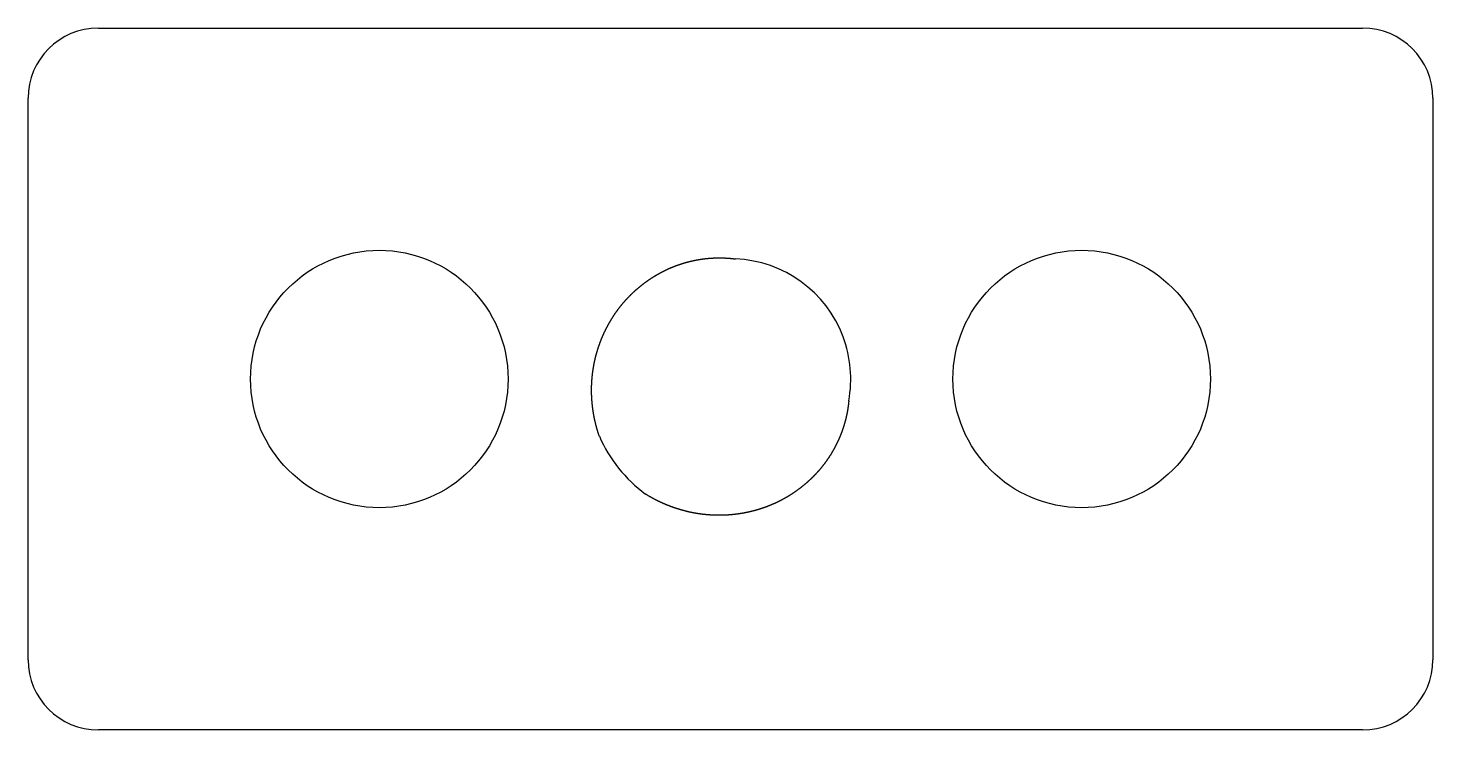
# Model space of a CAD drawing. Header units: millimetres. Extents: x -30 to 30, y -15 to 15.
import ezdxf

# ---------------------------------------------------------------- set-up
doc = ezdxf.new("R2010")
doc.units = ezdxf.units.MM

msp = doc.modelspace()

# ---------------------------------------------------------------- linework, layer by layer
for p, q in [((-27, 15), (27, 15)), ((-30, -12), (-30, 12)), ((30, 12), (30, -12)), ((27, -15), (-27, -15))]:
    msp.add_line(p, q)
for points in [[(-5.601, -2.45), (-5.604, -2.443), (-5.608, -2.431), (-5.612, -2.419), (-5.616, -2.408), (-5.62, -2.396), (-5.624, -2.384), (-5.628, -2.372), (-5.632, -2.361), (-5.635, -2.349), (-5.639, -2.337), (-5.643, -2.325), (-5.647, -2.313), (-5.651, -2.302), (-5.654, -2.29), (-5.658, -2.278), (-5.662, -2.266), (-5.666, -2.254), (-5.669, -2.242), (-5.673, -2.231), (-5.676, -2.219), (-5.68, -2.207), (-5.683, -2.195), (-5.687, -2.183), (-5.69, -2.171), (-5.694, -2.159), (-5.697, -2.148), (-5.701, -2.136), (-5.704, -2.124), (-5.708, -2.112), (-5.711, -2.1), (-5.714, -2.088), (-5.717, -2.076), (-5.721, -2.064), (-5.724, -2.052), (-5.727, -2.04), (-5.73, -2.028), (-5.734, -2.016), (-5.737, -2.005), (-5.74, -1.993), (-5.743, -1.981), (-5.746, -1.969), (-5.749, -1.957), (-5.752, -1.945), (-5.755, -1.933), (-5.758, -1.921), (-5.761, -1.909), (-5.764, -1.897), (-5.767, -1.885), (-5.77, -1.873), (-5.772, -1.861), (-5.775, -1.849), (-5.778, -1.837), (-5.781, -1.825), (-5.784, -1.813), (-5.786, -1.801), (-5.789, -1.789), (-5.792, -1.777), (-5.794, -1.765), (-5.797, -1.753), (-5.799, -1.741), (-5.802, -1.729), (-5.805, -1.717), (-5.807, -1.705), (-5.81, -1.693), (-5.812, -1.681), (-5.814, -1.668), (-5.817, -1.656), (-5.819, -1.644), (-5.822, -1.632), (-5.824, -1.62), (-5.826, -1.608), (-5.829, -1.596), (-5.831, -1.584), (-5.833, -1.572), (-5.835, -1.56), (-5.837, -1.548), (-5.84, -1.536), (-5.842, -1.524), (-5.844, -1.512), (-5.846, -1.499), (-5.848, -1.487), (-5.85, -1.475), (-5.852, -1.463), (-5.854, -1.451), (-5.856, -1.439), (-5.858, -1.427), (-5.86, -1.415), (-5.862, -1.403), (-5.864, -1.391), (-5.866, -1.378), (-5.867, -1.366), (-5.869, -1.354), (-5.871, -1.342), (-5.873, -1.33), (-5.874, -1.318), (-5.876, -1.306), (-5.878, -1.294), (-5.879, -1.282), (-5.881, -1.269), (-5.883, -1.257), (-5.884, -1.245), (-5.886, -1.233), (-5.887, -1.221), (-5.889, -1.209), (-5.89, -1.197), (-5.892, -1.184), (-5.893, -1.172), (-5.895, -1.16), (-5.896, -1.148), (-5.897, -1.136), (-5.899, -1.124), (-5.9, -1.112), (-5.901, -1.1), (-5.902, -1.087), (-5.904, -1.075), (-5.905, -1.063), (-5.906, -1.051), (-5.907, -1.039), (-5.908, -1.027), (-5.909, -1.015), (-5.91, -1.002), (-5.912, -0.99), (-5.913, -0.978), (-5.914, -0.966), (-5.915, -0.954), (-5.915, -0.942), (-5.916, -0.93), (-5.917, -0.917), (-5.918, -0.905), (-5.919, -0.893), (-5.92, -0.881), (-5.921, -0.869), (-5.921, -0.857), (-5.922, -0.845), (-5.923, -0.832), (-5.924, -0.82), (-5.924, -0.808), (-5.925, -0.796), (-5.926, -0.784), (-5.926, -0.772), (-5.927, -0.76), (-5.927, -0.748), (-5.928, -0.735), (-5.928, -0.723), (-5.929, -0.711), (-5.929, -0.699), (-5.93, -0.687), (-5.93, -0.675), (-5.931, -0.663), (-5.931, -0.65), (-5.931, -0.638), (-5.932, -0.626), (-5.932, -0.614), (-5.932, -0.602), (-5.932, -0.59), (-5.933, -0.578), (-5.933, -0.566), (-5.933, -0.554), (-5.933, -0.541), (-5.933, -0.529), (-5.933, -0.517), (-5.933, -0.505), (-5.934, -0.493), (-5.934, -0.481), (-5.934, -0.469), (-5.934, -0.457), (-5.933, -0.445), (-5.933, -0.432), (-5.933, -0.42), (-5.933, -0.408), (-5.933, -0.396), (-5.933, -0.384), (-5.933, -0.372), (-5.932, -0.36), (-5.932, -0.348), (-5.932, -0.336), (-5.932, -0.324), (-5.931, -0.312), (-5.931, -0.3), (-5.931, -0.288), (-5.93, -0.275), (-5.93, -0.263), (-5.929, -0.251), (-5.929, -0.239), (-5.928, -0.227), (-5.928, -0.215), (-5.927, -0.203), (-5.927, -0.191), (-5.926, -0.179), (-5.926, -0.167), (-5.925, -0.155), (-5.924, -0.143), (-5.924, -0.131), (-5.923, -0.119), (-5.922, -0.107), (-5.921, -0.095), (-5.921, -0.083), (-5.92, -0.071), (-5.919, -0.059), (-5.918, -0.047), (-5.917, -0.035), (-5.916, -0.023), (-5.915, -0.011), (-5.914, 0.001), (-5.913, 0.013), (-5.912, 0.025), (-5.911, 0.037), (-5.91, 0.049), (-5.909, 0.061), (-5.908, 0.073), (-5.907, 0.085), (-5.906, 0.097), (-5.905, 0.109), (-5.903, 0.121), (-5.902, 0.133), (-5.901, 0.144), (-5.9, 0.156), (-5.898, 0.168), (-5.897, 0.18), (-5.896, 0.192), (-5.894, 0.204), (-5.893, 0.216), (-5.892, 0.228), (-5.89, 0.24), (-5.889, 0.252), (-5.887, 0.264), (-5.886, 0.275), (-5.884, 0.287), (-5.883, 0.299), (-5.881, 0.311), (-5.879, 0.323), (-5.878, 0.335), (-5.876, 0.347), (-5.874, 0.358), (-5.873, 0.37), (-5.871, 0.382), (-5.869, 0.394), (-5.867, 0.406), (-5.866, 0.418), (-5.864, 0.429), (-5.862, 0.441), (-5.86, 0.453), (-5.858, 0.465), (-5.856, 0.477), (-5.854, 0.488), (-5.852, 0.5), (-5.85, 0.512), (-5.848, 0.524), (-5.846, 0.535), (-5.844, 0.547), (-5.842, 0.559), (-5.84, 0.571), (-5.838, 0.582), (-5.836, 0.594), (-5.834, 0.606), (-5.831, 0.617), (-5.829, 0.629), (-5.827, 0.641), (-5.825, 0.653), (-5.822, 0.664), (-5.82, 0.676), (-5.818, 0.688), (-5.815, 0.699), (-5.813, 0.711), (-5.81, 0.723), (-5.808, 0.734), (-5.805, 0.746), (-5.803, 0.757), (-5.8, 0.769), (-5.798, 0.781), (-5.795, 0.792), (-5.793, 0.804), (-5.79, 0.815), (-5.787, 0.827), (-5.785, 0.839), (-5.782, 0.85), (-5.779, 0.862), (-5.777, 0.873), (-5.774, 0.885), (-5.771, 0.896), (-5.768, 0.908), (-5.766, 0.919), (-5.763, 0.931), (-5.76, 0.943), (-5.757, 0.954), (-5.754, 0.966), (-5.751, 0.977), (-5.748, 0.988), (-5.745, 1), (-5.742, 1.011), (-5.739, 1.023), (-5.736, 1.034), (-5.733, 1.046), (-5.73, 1.057), (-5.727, 1.069), (-5.724, 1.08), (-5.72, 1.091), (-5.717, 1.103), (-5.714, 1.114), (-5.711, 1.126), (-5.707, 1.137), (-5.704, 1.148), (-5.701, 1.16), (-5.698, 1.171), (-5.694, 1.182), (-5.691, 1.194), (-5.687, 1.205), (-5.684, 1.216), (-5.681, 1.228), (-5.677, 1.239), (-5.674, 1.25), (-5.67, 1.261), (-5.667, 1.273), (-5.663, 1.284), (-5.659, 1.295), (-5.656, 1.307), (-5.652, 1.318), (-5.649, 1.329), (-5.645, 1.34), (-5.641, 1.351), (-5.637, 1.363), (-5.634, 1.374), (-5.63, 1.385), (-5.626, 1.396), (-5.622, 1.407), (-5.619, 1.418), (-5.615, 1.43), (-5.611, 1.441), (-5.607, 1.452), (-5.603, 1.463), (-5.599, 1.474), (-5.595, 1.485), (-5.591, 1.496), (-5.587, 1.507), (-5.583, 1.518), (-5.579, 1.529), (-5.575, 1.54), (-5.571, 1.551), (-5.567, 1.562), (-5.563, 1.573), (-5.559, 1.584), (-5.554, 1.595), (-5.55, 1.606), (-5.546, 1.617), (-5.542, 1.628), (-5.538, 1.639), (-5.533, 1.65), (-5.529, 1.661), (-5.525, 1.672), (-5.52, 1.683), (-5.516, 1.694), (-5.512, 1.705), (-5.507, 1.716), (-5.503, 1.726), (-5.498, 1.737), (-5.494, 1.748), (-5.489, 1.759), (-5.485, 1.77), (-5.48, 1.781), (-5.476, 1.791), (-5.471, 1.802), (-5.467, 1.813), (-5.462, 1.824), (-5.457, 1.834), (-5.453, 1.845), (-5.448, 1.856), (-5.443, 1.867), (-5.439, 1.877), (-5.434, 1.888), (-5.429, 1.899), (-5.424, 1.909), (-5.42, 1.92), (-5.415, 1.931), (-5.41, 1.941), (-5.405, 1.952), (-5.4, 1.963), (-5.395, 1.973), (-5.39, 1.984), (-5.385, 1.994), (-5.38, 2.005), (-5.375, 2.015), (-5.37, 2.026), (-5.365, 2.037), (-5.36, 2.047), (-5.355, 2.058), (-5.35, 2.068), (-5.345, 2.079), (-5.34, 2.089), (-5.335, 2.1), (-5.33, 2.11), (-5.324, 2.12), (-5.319, 2.131), (-5.314, 2.141), (-5.309, 2.152), (-5.303, 2.162), (-5.298, 2.172), (-5.293, 2.183), (-5.287, 2.193), (-5.282, 2.203), (-5.277, 2.214), (-5.271, 2.224), (-5.266, 2.234), (-5.26, 2.245), (-5.255, 2.255), (-5.25, 2.265), (-5.244, 2.275), (-5.239, 2.286), (-5.233, 2.296), (-5.227, 2.306), (-5.222, 2.316), (-5.216, 2.326), (-5.211, 2.337), (-5.205, 2.347), (-5.199, 2.357), (-5.194, 2.367), (-5.188, 2.377), (-5.182, 2.387), (-5.177, 2.397), (-5.171, 2.407), (-5.165, 2.418), (-5.159, 2.428), (-5.154, 2.438), (-5.148, 2.448), (-5.142, 2.458), (-5.136, 2.468), (-5.13, 2.478), (-5.124, 2.488), (-5.118, 2.498), (-5.112, 2.507), (-5.106, 2.517), (-5.1, 2.527), (-5.094, 2.537), (-5.088, 2.547), (-5.082, 2.557), (-5.076, 2.567), (-5.07, 2.577), (-5.064, 2.586), (-5.058, 2.596), (-5.052, 2.606), (-5.046, 2.616), (-5.04, 2.626), (-5.033, 2.635), (-5.027, 2.645), (-5.021, 2.655), (-5.015, 2.665), (-5.009, 2.674), (-5.002, 2.684), (-4.996, 2.694), (-4.99, 2.703), (-4.983, 2.713), (-4.977, 2.723), (-4.971, 2.732), (-4.964, 2.742), (-4.958, 2.751), (-4.951, 2.761), (-4.945, 2.77), (-4.938, 2.78), (-4.932, 2.79), (-4.925, 2.799), (-4.919, 2.809), (-4.912, 2.818), (-4.906, 2.827), (-4.899, 2.837), (-4.893, 2.846), (-4.886, 2.856), (-4.879, 2.865), (-4.873, 2.875), (-4.866, 2.884), (-4.859, 2.893), (-4.853, 2.903), (-4.846, 2.912), (-4.839, 2.921), (-4.833, 2.931), (-4.826, 2.94), (-4.819, 2.949), (-4.812, 2.958), (-4.805, 2.968), (-4.799, 2.977), (-4.792, 2.986), (-4.785, 2.995), (-4.778, 3.004), (-4.771, 3.013), (-4.764, 3.023), (-4.757, 3.032), (-4.75, 3.041), (-4.743, 3.05), (-4.736, 3.059), (-4.729, 3.068), (-4.722, 3.077), (-4.715, 3.086), (-4.708, 3.095), (-4.701, 3.104), (-4.694, 3.113), (-4.687, 3.122), (-4.679, 3.131), (-4.672, 3.14), (-4.665, 3.149), (-4.658, 3.158), (-4.651, 3.167), (-4.644, 3.175), (-4.636, 3.184), (-4.629, 3.193), (-4.622, 3.202), (-4.614, 3.211), (-4.607, 3.22), (-4.6, 3.228), (-4.592, 3.237), (-4.585, 3.246), (-4.578, 3.254), (-4.57, 3.263), (-4.563, 3.272), (-4.555, 3.28), (-4.548, 3.289), (-4.541, 3.298), (-4.533, 3.306), (-4.526, 3.315), (-4.518, 3.324), (-4.51, 3.332), (-4.503, 3.341), (-4.495, 3.349), (-4.488, 3.358), (-4.48, 3.366), (-4.473, 3.375), (-4.465, 3.383), (-4.457, 3.392), (-4.45, 3.4), (-4.442, 3.408), (-4.434, 3.417), (-4.427, 3.425), (-4.419, 3.433), (-4.411, 3.442), (-4.403, 3.45), (-4.396, 3.458), (-4.388, 3.467), (-4.38, 3.475), (-4.372, 3.483), (-4.364, 3.491), (-4.356, 3.5), (-4.349, 3.508), (-4.341, 3.516), (-4.333, 3.524), (-4.325, 3.532), (-4.317, 3.54), (-4.309, 3.549), (-4.301, 3.557), (-4.293, 3.565), (-4.285, 3.573), (-4.277, 3.581), (-4.269, 3.589), (-4.261, 3.597), (-4.253, 3.605), (-4.245, 3.613), (-4.237, 3.621), (-4.229, 3.629), (-4.221, 3.637), (-4.213, 3.644), (-4.204, 3.652), (-4.196, 3.66), (-4.188, 3.668), (-4.18, 3.676), (-4.172, 3.684), (-4.163, 3.691), (-4.155, 3.699), (-4.147, 3.707), (-4.139, 3.715), (-4.131, 3.722), (-4.122, 3.73), (-4.114, 3.738), (-4.106, 3.746), (-4.097, 3.753), (-4.089, 3.761), (-4.081, 3.768), (-4.072, 3.776), (-4.064, 3.784), (-4.055, 3.791), (-4.047, 3.799), (-4.039, 3.806), (-4.03, 3.814), (-4.022, 3.821), (-4.013, 3.829), (-4.005, 3.836), (-3.996, 3.843), (-3.988, 3.851), (-3.979, 3.858), (-3.971, 3.866), (-3.962, 3.873), (-3.954, 3.88), (-3.945, 3.888), (-3.936, 3.895), (-3.928, 3.902), (-3.919, 3.909), (-3.911, 3.917), (-3.902, 3.924), (-3.893, 3.931), (-3.885, 3.938), (-3.876, 3.945), (-3.867, 3.953), (-3.859, 3.96), (-3.85, 3.967), (-3.841, 3.974), (-3.832, 3.981), (-3.824, 3.988), (-3.815, 3.995), (-3.806, 4.002), (-3.797, 4.009), (-3.789, 4.016), (-3.78, 4.023), (-3.771, 4.03), (-3.762, 4.037), (-3.753, 4.044), (-3.744, 4.051), (-3.735, 4.057), (-3.727, 4.064), (-3.718, 4.071), (-3.709, 4.078), (-3.7, 4.085), (-3.691, 4.091), (-3.682, 4.098), (-3.673, 4.105), (-3.664, 4.112), (-3.655, 4.118), (-3.646, 4.125), (-3.637, 4.132), (-3.628, 4.138), (-3.619, 4.145), (-3.61, 4.151), (-3.601, 4.158), (-3.592, 4.165), (-3.583, 4.171), (-3.574, 4.178), (-3.564, 4.184), (-3.555, 4.191), (-3.546, 4.197), (-3.537, 4.203), (-3.528, 4.21), (-3.519, 4.216), (-3.51, 4.223), (-3.5, 4.229), (-3.491, 4.235), (-3.482, 4.242), (-3.473, 4.248), (-3.464, 4.254), (-3.454, 4.26), (-3.445, 4.267), (-3.436, 4.273), (-3.426, 4.279), (-3.417, 4.285), (-3.408, 4.291), (-3.399, 4.298), (-3.389, 4.304), (-3.38, 4.31), (-3.371, 4.316), (-3.361, 4.322), (-3.352, 4.328), (-3.343, 4.334), (-3.333, 4.34), (-3.324, 4.346), (-3.314, 4.352), (-3.305, 4.358), (-3.296, 4.364), (-3.286, 4.37), (-3.277, 4.375), (-3.267, 4.381), (-3.258, 4.387), (-3.248, 4.393), (-3.239, 4.399), (-3.229, 4.405), (-3.22, 4.41), (-3.21, 4.416), (-3.201, 4.422), (-3.191, 4.427), (-3.182, 4.433), (-3.172, 4.439), (-3.163, 4.444), (-3.153, 4.45), (-3.143, 4.456), (-3.134, 4.461), (-3.124, 4.467), (-3.115, 4.472), (-3.105, 4.478), (-3.095, 4.483), (-3.086, 4.489), (-3.076, 4.494), (-3.066, 4.5), (-3.057, 4.505), (-3.047, 4.51), (-3.037, 4.516), (-3.028, 4.521), (-3.018, 4.526), (-3.008, 4.532), (-2.999, 4.537), (-2.989, 4.542), (-2.979, 4.547), (-2.969, 4.553), (-2.96, 4.558), (-2.95, 4.563), (-2.94, 4.568), (-2.93, 4.573), (-2.921, 4.578), (-2.911, 4.584), (-2.901, 4.589), (-2.891, 4.594), (-2.881, 4.599), (-2.871, 4.604), (-2.862, 4.609), (-2.852, 4.614), (-2.842, 4.619), (-2.832, 4.623), (-2.822, 4.628), (-2.812, 4.633), (-2.802, 4.638), (-2.793, 4.643), (-2.783, 4.648), (-2.773, 4.653), (-2.763, 4.657), (-2.753, 4.662), (-2.743, 4.667), (-2.733, 4.672), (-2.723, 4.676), (-2.713, 4.681), (-2.703, 4.686), (-2.693, 4.69), (-2.683, 4.695), (-2.673, 4.699), (-2.663, 4.704), (-2.653, 4.708), (-2.643, 4.713), (-2.633, 4.717), (-2.623, 4.722), (-2.613, 4.726), (-2.603, 4.731), (-2.593, 4.735), (-2.583, 4.74), (-2.573, 4.744), (-2.563, 4.748), (-2.553, 4.753), (-2.543, 4.757), (-2.532, 4.761), (-2.522, 4.765), (-2.512, 4.77), (-2.502, 4.774), (-2.492, 4.778), (-2.482, 4.782), (-2.472, 4.786), (-2.462, 4.791), (-2.451, 4.795), (-2.441, 4.799), (-2.431, 4.803), (-2.421, 4.807), (-2.411, 4.811), (-2.401, 4.815), (-2.39, 4.819), (-2.38, 4.823), (-2.37, 4.827), (-2.36, 4.831), (-2.35, 4.835), (-2.339, 4.838), (-2.329, 4.842), (-2.319, 4.846), (-2.309, 4.85), (-2.298, 4.854), (-2.288, 4.857), (-2.278, 4.861), (-2.268, 4.865), (-2.257, 4.869), (-2.247, 4.872), (-2.237, 4.876), (-2.226, 4.879), (-2.216, 4.883), (-2.206, 4.887), (-2.196, 4.89), (-2.185, 4.894), (-2.175, 4.897), (-2.165, 4.901), (-2.154, 4.904), (-2.144, 4.908), (-2.134, 4.911), (-2.123, 4.915), (-2.113, 4.918), (-2.103, 4.921), (-2.092, 4.925), (-2.082, 4.928), (-2.071, 4.931), (-2.061, 4.934), (-2.051, 4.938), (-2.04, 4.941), (-2.03, 4.944), (-2.02, 4.947), (-2.009, 4.951), (-1.999, 4.954), (-1.988, 4.957), (-1.978, 4.96), (-1.968, 4.963), (-1.957, 4.966), (-1.947, 4.969), (-1.936, 4.972), (-1.926, 4.975), (-1.915, 4.978), (-1.905, 4.981), (-1.895, 4.984), (-1.884, 4.987), (-1.874, 4.99), (-1.863, 4.993), (-1.853, 4.995), (-1.842, 4.998), (-1.832, 5.001), (-1.821, 5.004), (-1.811, 5.007), (-1.8, 5.009), (-1.79, 5.012), (-1.779, 5.015), (-1.769, 5.017), (-1.758, 5.02), (-1.748, 5.023), (-1.737, 5.025), (-1.727, 5.028), (-1.716, 5.03), (-1.706, 5.033), (-1.695, 5.035), (-1.685, 5.038), (-1.674, 5.04), (-1.664, 5.043), (-1.653, 5.045), (-1.643, 5.048), (-1.632, 5.05), (-1.622, 5.052), (-1.611, 5.055), (-1.601, 5.057), (-1.59, 5.059), (-1.579, 5.061), (-1.569, 5.064), (-1.558, 5.066), (-1.548, 5.068), (-1.537, 5.07), (-1.527, 5.073), (-1.516, 5.075), (-1.506, 5.077), (-1.495, 5.079), (-1.484, 5.081), (-1.474, 5.083), (-1.463, 5.085), (-1.453, 5.087), (-1.442, 5.089), (-1.432, 5.091), (-1.421, 5.093), (-1.41, 5.095), (-1.4, 5.097), (-1.389, 5.099), (-1.379, 5.1), (-1.368, 5.102), (-1.357, 5.104), (-1.347, 5.106), (-1.336, 5.108), (-1.326, 5.109), (-1.315, 5.111), (-1.304, 5.113), (-1.294, 5.115), (-1.283, 5.116), (-1.273, 5.118), (-1.262, 5.119), (-1.251, 5.121), (-1.241, 5.123), (-1.23, 5.124), (-1.22, 5.126), (-1.209, 5.127), (-1.198, 5.129), (-1.188, 5.13), (-1.177, 5.132), (-1.166, 5.133), (-1.156, 5.134), (-1.145, 5.136), (-1.135, 5.137), (-1.124, 5.139), (-1.113, 5.14), (-1.103, 5.141), (-1.092, 5.142), (-1.081, 5.144), (-1.071, 5.145), (-1.06, 5.146), (-1.05, 5.147), (-1.039, 5.148), (-1.028, 5.15), (-1.018, 5.151), (-1.007, 5.152), (-0.996, 5.153), (-0.986, 5.154), (-0.975, 5.155), (-0.965, 5.156), (-0.954, 5.157), (-0.943, 5.158), (-0.933, 5.159), (-0.922, 5.16), (-0.911, 5.161), (-0.901, 5.162), (-0.89, 5.162), (-0.88, 5.163), (-0.869, 5.164), (-0.858, 5.165), (-0.848, 5.166), (-0.837, 5.166), (-0.826, 5.167), (-0.816, 5.168), (-0.805, 5.168), (-0.795, 5.169), (-0.784, 5.17), (-0.773, 5.17), (-0.763, 5.171), (-0.752, 5.172), (-0.741, 5.172), (-0.731, 5.173), (-0.72, 5.173), (-0.71, 5.174), (-0.699, 5.174), (-0.688, 5.175), (-0.678, 5.175), (-0.667, 5.175), (-0.657, 5.176), (-0.646, 5.176), (-0.635, 5.176), (-0.625, 5.177), (-0.614, 5.177), (-0.604, 5.177), (-0.593, 5.178), (-0.582, 5.178), (-0.572, 5.178), (-0.561, 5.178), (-0.551, 5.178), (-0.54, 5.179), (-0.529, 5.179), (-0.519, 5.179), (-0.508, 5.179), (-0.498, 5.179), (-0.487, 5.179), (-0.476, 5.179), (-0.466, 5.179), (-0.455, 5.179), (-0.445, 5.179), (-0.434, 5.179), (-0.424, 5.179), (-0.413, 5.179), (-0.402, 5.178), (-0.392, 5.178), (-0.381, 5.178), (-0.371, 5.178), (-0.36, 5.178), (-0.35, 5.177), (-0.339, 5.177), (-0.329, 5.177), (-0.318, 5.177), (-0.307, 5.176), (-0.297, 5.176), (-0.286, 5.176), (-0.276, 5.175), (-0.265, 5.175), (-0.255, 5.174), (-0.244, 5.174), (-0.234, 5.173), (-0.223, 5.173), (-0.213, 5.172), (-0.202, 5.172), (-0.192, 5.171), (-0.181, 5.171), (-0.171, 5.17), (-0.16, 5.169), (-0.15, 5.169), (-0.139, 5.168), (-0.129, 5.167), (-0.118, 5.167), (-0.108, 5.166), (-0.097, 5.165), (-0.087, 5.164), (-0.076, 5.163), (-0.066, 5.163), (-0.055, 5.162), (-0.045, 5.161), (-0.034, 5.16), (-0.024, 5.159), (-0.014, 5.158), (-0.003, 5.157), (0.007, 5.156), (0.018, 5.155), (0.028, 5.154), (0.039, 5.153), (0.049, 5.152), (0.06, 5.151), (0.07, 5.15), (0.08, 5.149), (0.091, 5.148), (0.101, 5.147), (0.112, 5.145), (0.122, 5.144), (0.132, 5.143), (0.143, 5.142), (0.153, 5.14), (0.164, 5.139), (0.174, 5.138), (0.184, 5.136), (0.195, 5.135), (0.205, 5.134), (0.215, 5.132)], [(5.052, -0.928), (5.051, -0.939), (5.05, -0.949), (5.049, -0.959), (5.048, -0.97), (5.047, -0.98), (5.046, -0.991), (5.045, -1.001), (5.044, -1.011), (5.043, -1.022), (5.042, -1.032), (5.041, -1.043), (5.04, -1.053), (5.038, -1.063), (5.037, -1.074), (5.036, -1.084), (5.035, -1.095), (5.033, -1.105), (5.032, -1.115), (5.031, -1.126), (5.03, -1.136), (5.028, -1.147), (5.027, -1.157), (5.025, -1.167), (5.024, -1.178), (5.022, -1.188), (5.021, -1.199), (5.02, -1.209), (5.018, -1.219), (5.016, -1.23), (5.015, -1.24), (5.013, -1.251), (5.012, -1.261), (5.01, -1.271), (5.008, -1.282), (5.007, -1.292), (5.005, -1.302), (5.003, -1.313), (5.002, -1.323), (5, -1.334), (4.998, -1.344), (4.996, -1.354), (4.994, -1.365), (4.993, -1.375), (4.991, -1.385), (4.989, -1.396), (4.987, -1.406), (4.985, -1.417), (4.983, -1.427), (4.981, -1.437), (4.979, -1.448), (4.977, -1.458), (4.975, -1.468), (4.973, -1.479), (4.971, -1.489), (4.969, -1.499), (4.967, -1.51), (4.965, -1.52), (4.962, -1.53), (4.96, -1.541), (4.958, -1.551), (4.956, -1.561), (4.954, -1.572), (4.951, -1.582), (4.949, -1.592), (4.947, -1.603), (4.944, -1.613), (4.942, -1.623), (4.94, -1.634), (4.937, -1.644), (4.935, -1.654), (4.932, -1.665), (4.93, -1.675), (4.927, -1.685), (4.925, -1.695), (4.922, -1.706), (4.92, -1.716), (4.917, -1.726), (4.915, -1.737), (4.912, -1.747), (4.909, -1.757), (4.907, -1.767), (4.904, -1.778), (4.901, -1.788), (4.899, -1.798), (4.896, -1.808), (4.893, -1.819), (4.89, -1.829), (4.887, -1.839), (4.885, -1.849), (4.882, -1.86), (4.879, -1.87), (4.876, -1.88), (4.873, -1.89), (4.87, -1.901), (4.867, -1.911), (4.864, -1.921), (4.861, -1.931), (4.858, -1.941), (4.855, -1.952), (4.852, -1.962), (4.849, -1.972), (4.846, -1.982), (4.843, -1.992), (4.84, -2.003), (4.836, -2.013), (4.833, -2.023), (4.83, -2.033), (4.827, -2.043), (4.824, -2.053), (4.82, -2.064), (4.817, -2.074), (4.814, -2.084), (4.81, -2.094), (4.807, -2.104), (4.804, -2.114), (4.8, -2.124), (4.797, -2.135), (4.793, -2.145), (4.79, -2.155), (4.786, -2.165), (4.783, -2.175), (4.779, -2.185), (4.776, -2.195), (4.772, -2.205), (4.769, -2.215), (4.765, -2.225), (4.761, -2.235), (4.758, -2.245), (4.754, -2.256), (4.75, -2.266), (4.747, -2.276), (4.743, -2.286), (4.739, -2.296), (4.735, -2.306), (4.731, -2.316), (4.728, -2.326), (4.724, -2.336), (4.72, -2.346), (4.716, -2.356), (4.712, -2.366), (4.708, -2.376), (4.704, -2.386), (4.7, -2.396), (4.696, -2.406), (4.692, -2.416), (4.688, -2.426), (4.684, -2.436), (4.68, -2.445), (4.676, -2.455), (4.672, -2.465), (4.668, -2.475), (4.664, -2.485), (4.659, -2.495), (4.655, -2.505), (4.651, -2.515), (4.647, -2.525), (4.643, -2.535), (4.638, -2.545), (4.634, -2.554), (4.63, -2.564), (4.625, -2.574), (4.621, -2.584), (4.617, -2.594), (4.612, -2.604), (4.608, -2.613), (4.603, -2.623), (4.599, -2.633), (4.594, -2.643), (4.59, -2.653), (4.585, -2.662), (4.581, -2.672), (4.576, -2.682), (4.571, -2.692), (4.567, -2.702), (4.562, -2.711), (4.558, -2.721), (4.553, -2.731), (4.548, -2.741), (4.544, -2.75), (4.539, -2.76), (4.534, -2.77), (4.529, -2.779), (4.524, -2.789), (4.52, -2.799), (4.515, -2.808), (4.51, -2.818), (4.505, -2.828), (4.5, -2.837), (4.495, -2.847), (4.49, -2.857), (4.485, -2.866), (4.48, -2.876), (4.475, -2.885), (4.47, -2.895), (4.465, -2.905), (4.46, -2.914), (4.455, -2.924), (4.45, -2.933), (4.445, -2.943), (4.44, -2.952), (4.435, -2.962), (4.429, -2.972), (4.424, -2.981), (4.419, -2.991), (4.414, -3), (4.408, -3.01), (4.403, -3.019), (4.398, -3.029), (4.392, -3.038), (4.387, -3.047), (4.382, -3.057), (4.376, -3.066), (4.371, -3.076), (4.366, -3.085), (4.36, -3.095), (4.355, -3.104), (4.349, -3.113), (4.344, -3.123), (4.338, -3.132), (4.332, -3.141), (4.327, -3.151), (4.321, -3.16), (4.316, -3.169), (4.31, -3.179), (4.304, -3.188), (4.299, -3.197), (4.293, -3.207), (4.287, -3.216), (4.282, -3.225), (4.276, -3.235), (4.27, -3.244), (4.264, -3.253), (4.258, -3.262), (4.253, -3.271), (4.247, -3.281), (4.241, -3.29), (4.235, -3.299), (4.229, -3.308), (4.223, -3.317), (4.217, -3.327), (4.211, -3.336), (4.205, -3.345), (4.199, -3.354), (4.193, -3.363), (4.187, -3.372), (4.181, -3.381), (4.175, -3.39), (4.169, -3.399), (4.163, -3.408), (4.157, -3.417), (4.15, -3.427), (4.144, -3.436), (4.138, -3.445), (4.132, -3.454), (4.125, -3.463), (4.119, -3.472), (4.113, -3.48), (4.107, -3.489), (4.1, -3.498), (4.094, -3.507), (4.088, -3.516), (4.081, -3.525), (4.075, -3.534), (4.068, -3.543), (4.062, -3.552), (4.055, -3.561), (4.049, -3.569), (4.042, -3.578), (4.036, -3.587), (4.029, -3.596), (4.023, -3.605), (4.016, -3.614), (4.01, -3.622), (4.003, -3.631), (3.996, -3.64), (3.99, -3.649), (3.983, -3.657), (3.976, -3.666), (3.97, -3.675), (3.963, -3.683), (3.956, -3.692), (3.949, -3.701), (3.942, -3.709), (3.936, -3.718), (3.929, -3.727), (3.922, -3.735), (3.915, -3.744), (3.908, -3.753), (3.901, -3.761), (3.894, -3.77), (3.887, -3.778), (3.88, -3.787), (3.873, -3.795), (3.866, -3.804), (3.859, -3.812), (3.852, -3.821), (3.845, -3.829), (3.838, -3.838), (3.831, -3.846), (3.824, -3.855), (3.817, -3.863), (3.81, -3.871), (3.802, -3.88), (3.795, -3.888), (3.788, -3.897), (3.781, -3.905), (3.774, -3.913), (3.766, -3.922), (3.759, -3.93), (3.752, -3.938), (3.744, -3.947), (3.737, -3.955), (3.73, -3.963), (3.722, -3.971), (3.715, -3.98), (3.708, -3.988), (3.7, -3.996), (3.693, -4.004), (3.685, -4.012), (3.678, -4.021), (3.67, -4.029), (3.663, -4.037), (3.655, -4.045), (3.648, -4.053), (3.64, -4.061), (3.632, -4.069), (3.625, -4.077), (3.617, -4.085), (3.61, -4.093), (3.602, -4.102), (3.594, -4.11), (3.587, -4.118), (3.579, -4.126), (3.571, -4.134), (3.563, -4.141), (3.556, -4.149), (3.548, -4.157), (3.54, -4.165), (3.532, -4.173), (3.524, -4.181), (3.516, -4.189), (3.509, -4.197), (3.501, -4.205), (3.493, -4.212), (3.485, -4.22), (3.477, -4.228), (3.469, -4.236), (3.461, -4.244), (3.453, -4.251), (3.445, -4.259), (3.437, -4.267), (3.429, -4.275), (3.421, -4.282), (3.413, -4.29), (3.405, -4.298), (3.397, -4.305), (3.388, -4.313), (3.38, -4.321), (3.372, -4.328), (3.364, -4.336), (3.356, -4.343), (3.348, -4.351), (3.339, -4.358), (3.331, -4.366), (3.323, -4.373), (3.314, -4.381), (3.306, -4.388), (3.298, -4.396), (3.29, -4.403), (3.281, -4.411), (3.273, -4.418), (3.264, -4.426), (3.256, -4.433), (3.248, -4.44), (3.239, -4.448), (3.231, -4.455), (3.222, -4.462), (3.214, -4.47), (3.205, -4.477), (3.197, -4.484), (3.188, -4.492), (3.18, -4.499), (3.171, -4.506), (3.163, -4.513), (3.154, -4.521), (3.145, -4.528), (3.137, -4.535), (3.128, -4.542), (3.119, -4.549), (3.111, -4.556), (3.102, -4.563), (3.093, -4.571), (3.085, -4.578), (3.076, -4.585), (3.067, -4.592), (3.058, -4.599), (3.05, -4.606), (3.041, -4.613), (3.032, -4.62), (3.023, -4.627), (3.014, -4.634), (3.006, -4.64), (2.997, -4.647), (2.988, -4.654), (2.979, -4.661), (2.97, -4.668), (2.961, -4.675), (2.952, -4.682), (2.943, -4.688), (2.934, -4.695), (2.925, -4.702), (2.916, -4.709), (2.907, -4.716), (2.898, -4.722), (2.889, -4.729), (2.88, -4.736), (2.871, -4.742), (2.862, -4.749), (2.853, -4.756), (2.843, -4.762), (2.834, -4.769), (2.825, -4.775), (2.816, -4.782), (2.807, -4.789), (2.797, -4.795), (2.788, -4.802), (2.779, -4.808), (2.77, -4.815), (2.761, -4.821), (2.751, -4.827), (2.742, -4.834), (2.733, -4.84), (2.723, -4.847), (2.714, -4.853), (2.705, -4.859), (2.695, -4.866), (2.686, -4.872), (2.676, -4.878), (2.667, -4.885), (2.658, -4.891), (2.648, -4.897), (2.639, -4.903), (2.629, -4.91), (2.62, -4.916), (2.61, -4.922), (2.601, -4.928), (2.591, -4.934), (2.582, -4.94), (2.572, -4.946), (2.563, -4.952), (2.553, -4.959), (2.543, -4.965), (2.534, -4.971), (2.524, -4.977), (2.514, -4.983), (2.505, -4.989), (2.495, -4.995), (2.485, -5), (2.476, -5.006), (2.466, -5.012), (2.456, -5.018), (2.447, -5.024), (2.437, -5.03), (2.427, -5.036), (2.417, -5.041), (2.408, -5.047), (2.398, -5.053), (2.388, -5.059), (2.378, -5.064), (2.368, -5.07), (2.358, -5.076), (2.348, -5.081), (2.339, -5.087), (2.329, -5.093), (2.319, -5.098), (2.309, -5.104), (2.299, -5.109), (2.289, -5.115), (2.279, -5.121), (2.269, -5.126), (2.259, -5.132), (2.249, -5.137), (2.239, -5.142), (2.229, -5.148), (2.219, -5.153), (2.209, -5.159), (2.199, -5.164), (2.189, -5.169), (2.179, -5.175), (2.169, -5.18), (2.158, -5.185), (2.148, -5.191), (2.138, -5.196), (2.128, -5.201), (2.118, -5.206), (2.108, -5.211), (2.097, -5.217), (2.087, -5.222), (2.077, -5.227), (2.067, -5.232), (2.057, -5.237), (2.046, -5.242), (2.036, -5.247), (2.026, -5.252), (2.015, -5.257), (2.005, -5.262), (1.995, -5.267), (1.985, -5.272), (1.974, -5.277), (1.964, -5.282), (1.953, -5.287), (1.943, -5.292), (1.933, -5.296), (1.922, -5.301), (1.912, -5.306), (1.902, -5.311), (1.891, -5.316), (1.881, -5.32), (1.87, -5.325), (1.86, -5.33), (1.849, -5.334), (1.839, -5.339), (1.828, -5.344), (1.818, -5.348), (1.807, -5.353), (1.797, -5.357), (1.786, -5.362), (1.776, -5.367), (1.765, -5.371), (1.754, -5.376), (1.744, -5.38), (1.733, -5.384), (1.723, -5.389), (1.712, -5.393), (1.701, -5.398), (1.691, -5.402), (1.68, -5.406), (1.669, -5.411), (1.659, -5.415), (1.648, -5.419), (1.637, -5.423), (1.627, -5.428), (1.616, -5.432), (1.605, -5.436), (1.594, -5.44), (1.584, -5.444), (1.573, -5.449), (1.562, -5.453), (1.551, -5.457), (1.54, -5.461), (1.53, -5.465), (1.519, -5.469), (1.508, -5.473), (1.497, -5.477), (1.486, -5.481), (1.476, -5.485), (1.465, -5.489), (1.454, -5.492), (1.443, -5.496), (1.432, -5.5), (1.421, -5.504), (1.41, -5.508), (1.399, -5.512), (1.388, -5.515), (1.377, -5.519), (1.366, -5.523), (1.355, -5.527), (1.344, -5.53), (1.334, -5.534), (1.323, -5.537), (1.312, -5.541), (1.301, -5.545), (1.289, -5.548), (1.278, -5.552), (1.267, -5.555), (1.256, -5.559), (1.245, -5.562), (1.234, -5.566), (1.223, -5.569), (1.212, -5.573), (1.201, -5.576), (1.19, -5.579), (1.179, -5.583), (1.168, -5.586), (1.157, -5.589), (1.145, -5.593), (1.134, -5.596), (1.123, -5.599), (1.112, -5.602), (1.101, -5.605), (1.09, -5.609), (1.078, -5.612), (1.067, -5.615), (1.056, -5.618), (1.045, -5.621), (1.034, -5.624), (1.022, -5.627), (1.011, -5.63), (1, -5.633), (0.989, -5.636), (0.977, -5.639), (0.966, -5.642), (0.955, -5.645), (0.944, -5.648), (0.932, -5.651), (0.921, -5.654), (0.91, -5.656), (0.898, -5.659), (0.887, -5.662), (0.876, -5.665), (0.864, -5.667), (0.853, -5.67), (0.842, -5.673), (0.83, -5.675), (0.819, -5.678), (0.808, -5.681), (0.796, -5.683), (0.785, -5.686), (0.774, -5.688), (0.762, -5.691), (0.751, -5.693), (0.739, -5.696), (0.728, -5.698), (0.716, -5.701), (0.705, -5.703), (0.694, -5.706), (0.682, -5.708), (0.671, -5.71), (0.659, -5.713), (0.648, -5.715), (0.636, -5.717), (0.625, -5.719), (0.613, -5.722), (0.602, -5.724), (0.59, -5.726), (0.579, -5.728), (0.567, -5.73), (0.556, -5.732), (0.544, -5.735), (0.533, -5.737), (0.521, -5.739), (0.51, -5.741), (0.498, -5.743), (0.487, -5.745), (0.475, -5.747), (0.463, -5.749), (0.452, -5.75), (0.44, -5.752), (0.429, -5.754), (0.417, -5.756), (0.405, -5.758), (0.394, -5.76), (0.382, -5.761), (0.371, -5.763), (0.359, -5.765), (0.347, -5.767), (0.336, -5.768), (0.324, -5.77), (0.313, -5.772), (0.301, -5.773), (0.289, -5.775), (0.278, -5.776), (0.266, -5.778), (0.254, -5.779), (0.243, -5.781), (0.231, -5.782), (0.219, -5.784), (0.208, -5.785), (0.196, -5.787), (0.184, -5.788), (0.172, -5.789), (0.161, -5.791), (0.149, -5.792), (0.137, -5.793), (0.126, -5.794), (0.114, -5.796), (0.102, -5.797), (0.09, -5.798), (0.079, -5.799), (0.067, -5.8), (0.055, -5.801), (0.044, -5.803), (0.032, -5.804), (0.02, -5.805), (0.008, -5.806), (-0.004, -5.807), (-0.015, -5.808), (-0.027, -5.809), (-0.039, -5.81), (-0.051, -5.81), (-0.062, -5.811), (-0.074, -5.812), (-0.086, -5.813), (-0.098, -5.814), (-0.11, -5.815), (-0.121, -5.815), (-0.133, -5.816), (-0.145, -5.817), (-0.157, -5.817), (-0.169, -5.818), (-0.18, -5.819), (-0.192, -5.819), (-0.204, -5.82), (-0.216, -5.82), (-0.228, -5.821), (-0.239, -5.822), (-0.251, -5.822), (-0.263, -5.822), (-0.275, -5.823), (-0.287, -5.823), (-0.299, -5.824), (-0.311, -5.824), (-0.322, -5.824), (-0.334, -5.825), (-0.346, -5.825), (-0.358, -5.825), (-0.37, -5.826), (-0.382, -5.826), (-0.394, -5.826), (-0.405, -5.826), (-0.417, -5.826), (-0.429, -5.826), (-0.441, -5.827), (-0.453, -5.827), (-0.465, -5.827), (-0.477, -5.827), (-0.489, -5.827), (-0.5, -5.827), (-0.512, -5.827), (-0.524, -5.827), (-0.536, -5.827), (-0.548, -5.826), (-0.56, -5.826), (-0.572, -5.826), (-0.584, -5.826), (-0.596, -5.826), (-0.607, -5.825), (-0.619, -5.825), (-0.631, -5.825), (-0.643, -5.825), (-0.655, -5.824), (-0.667, -5.824), (-0.679, -5.823), (-0.691, -5.823), (-0.703, -5.823), (-0.715, -5.822), (-0.727, -5.822), (-0.738, -5.821), (-0.75, -5.821), (-0.762, -5.82), (-0.774, -5.819), (-0.786, -5.819), (-0.798, -5.818), (-0.81, -5.818), (-0.822, -5.817), (-0.834, -5.816), (-0.846, -5.815), (-0.858, -5.815), (-0.869, -5.814), (-0.881, -5.813), (-0.893, -5.812), (-0.905, -5.811), (-0.917, -5.81), (-0.929, -5.81), (-0.941, -5.809), (-0.953, -5.808), (-0.965, -5.807), (-0.977, -5.806), (-0.989, -5.805), (-1.001, -5.804), (-1.013, -5.802), (-1.024, -5.801), (-1.036, -5.8), (-1.048, -5.799), (-1.06, -5.798), (-1.072, -5.797), (-1.084, -5.795), (-1.096, -5.794), (-1.108, -5.793), (-1.12, -5.792), (-1.132, -5.79), (-1.144, -5.789), (-1.155, -5.788), (-1.167, -5.786), (-1.179, -5.785), (-1.191, -5.783), (-1.203, -5.782), (-1.215, -5.78), (-1.227, -5.779), (-1.239, -5.777), (-1.251, -5.776), (-1.263, -5.774), (-1.275, -5.772), (-1.286, -5.771), (-1.298, -5.769), (-1.31, -5.767), (-1.322, -5.766), (-1.334, -5.764), (-1.346, -5.762), (-1.358, -5.76), (-1.37, -5.758), (-1.382, -5.757), (-1.393, -5.755), (-1.405, -5.753), (-1.417, -5.751), (-1.429, -5.749), (-1.441, -5.747), (-1.453, -5.745), (-1.465, -5.743), (-1.477, -5.741), (-1.488, -5.739), (-1.5, -5.737), (-1.512, -5.735), (-1.524, -5.733), (-1.536, -5.73), (-1.548, -5.728), (-1.56, -5.726), (-1.572, -5.724), (-1.583, -5.721), (-1.595, -5.719), (-1.607, -5.717), (-1.619, -5.715), (-1.631, -5.712), (-1.643, -5.71), (-1.654, -5.707), (-1.666, -5.705), (-1.678, -5.702), (-1.69, -5.7), (-1.702, -5.697), (-1.714, -5.695), (-1.725, -5.692), (-1.737, -5.69), (-1.749, -5.687), (-1.761, -5.685), (-1.773, -5.682), (-1.784, -5.679), (-1.796, -5.677), (-1.808, -5.674), (-1.82, -5.671), (-1.832, -5.668), (-1.843, -5.665), (-1.855, -5.663), (-1.867, -5.66), (-1.879, -5.657), (-1.89, -5.654), (-1.902, -5.651), (-1.914, -5.648), (-1.926, -5.645), (-1.937, -5.642), (-1.949, -5.639), (-1.961, -5.636), (-1.973, -5.633), (-1.984, -5.63), (-1.996, -5.627), (-2.008, -5.624), (-2.02, -5.621), (-2.031, -5.617), (-2.043, -5.614), (-2.055, -5.611), (-2.066, -5.608), (-2.078, -5.604), (-2.09, -5.601), (-2.102, -5.598), (-2.113, -5.594), (-2.125, -5.591), (-2.137, -5.588), (-2.148, -5.584), (-2.16, -5.581), (-2.172, -5.577), (-2.183, -5.574), (-2.195, -5.57), (-2.206, -5.567), (-2.218, -5.563), (-2.23, -5.559), (-2.241, -5.556), (-2.253, -5.552), (-2.265, -5.549), (-2.276, -5.545), (-2.288, -5.541), (-2.299, -5.537), (-2.311, -5.534), (-2.323, -5.53), (-2.334, -5.526), (-2.346, -5.522), (-2.357, -5.518), (-2.369, -5.514), (-2.38, -5.51), (-2.392, -5.507), (-2.404, -5.503), (-2.415, -5.499), (-2.427, -5.495), (-2.438, -5.491), (-2.45, -5.487), (-2.461, -5.482), (-2.473, -5.478), (-2.484, -5.474), (-2.496, -5.47), (-2.507, -5.466), (-2.519, -5.462), (-2.53, -5.457), (-2.542, -5.453), (-2.553, -5.449), (-2.565, -5.445), (-2.576, -5.44), (-2.587, -5.436), (-2.599, -5.432), (-2.61, -5.427), (-2.622, -5.423), (-2.633, -5.418), (-2.645, -5.414), (-2.656, -5.409), (-2.667, -5.405), (-2.679, -5.4), (-2.69, -5.396), (-2.701, -5.391), (-2.713, -5.387), (-2.724, -5.382), (-2.736, -5.377), (-2.747, -5.373), (-2.758, -5.368), (-2.77, -5.363), (-2.781, -5.359), (-2.792, -5.354), (-2.803, -5.349), (-2.815, -5.344), (-2.826, -5.339), (-2.837, -5.335), (-2.849, -5.33), (-2.86, -5.325), (-2.871, -5.32), (-2.882, -5.315), (-2.894, -5.31), (-2.905, -5.305), (-2.916, -5.3), (-2.927, -5.295), (-2.938, -5.29), (-2.95, -5.285), (-2.961, -5.279), (-2.972, -5.274), (-2.983, -5.269), (-2.994, -5.264), (-3.005, -5.259), (-3.017, -5.253), (-3.028, -5.248), (-3.039, -5.243), (-3.05, -5.238), (-3.061, -5.232), (-3.072, -5.227), (-3.083, -5.222), (-3.094, -5.216), (-3.105, -5.211), (-3.116, -5.205), (-3.127, -5.2), (-3.138, -5.194), (-3.15, -5.189), (-3.161, -5.183), (-3.172, -5.178), (-3.183, -5.172), (-3.194, -5.166), (-3.205, -5.161), (-3.215, -5.155), (-3.226, -5.149), (-3.237, -5.144), (-3.248, -5.138), (-3.259, -5.132), (-3.27, -5.127), (-3.281, -5.121), (-3.292, -5.115), (-3.303, -5.109), (-3.314, -5.103), (-3.325, -5.097), (-3.335, -5.091), (-3.346, -5.085), (-3.357, -5.079), (-3.368, -5.073), (-3.379, -5.067), (-3.39, -5.061), (-3.4, -5.055), (-3.411, -5.049), (-3.422, -5.043), (-3.433, -5.037), (-3.443, -5.031), (-3.454, -5.025), (-3.465, -5.019), (-3.476, -5.012), (-3.486, -5.006), (-3.497, -5), (-3.508, -4.993), (-3.518, -4.987), (-3.529, -4.981), (-3.54, -4.974), (-3.55, -4.968), (-3.561, -4.962), (-3.572, -4.955), (-3.582, -4.949), (-3.593, -4.942), (-3.603, -4.936), (-3.614, -4.929), (-3.624, -4.923), (-3.631, -4.918)]]:
    msp.add_lwpolyline(points)
for centre in [(-15, 0), (15, 0)]:
    msp.add_circle(centre, 5.5)
for centre, radius, start, end in [((-27, 12), 3, 90, -180), ((27, 12), 3, 0, 90), ((0, 0), 5.137, 20.47333, 87.59863), ((0, 0), 5.137, -10.41109, 20.47333), ((0, 0), 6.113, -156.37542, -126.43976), ((-27, -12), 3, 180, -90), ((27, -12), 3, -90, 0)]:
    msp.add_arc(centre, radius, start, end)

doc.saveas('drawing.dxf')
